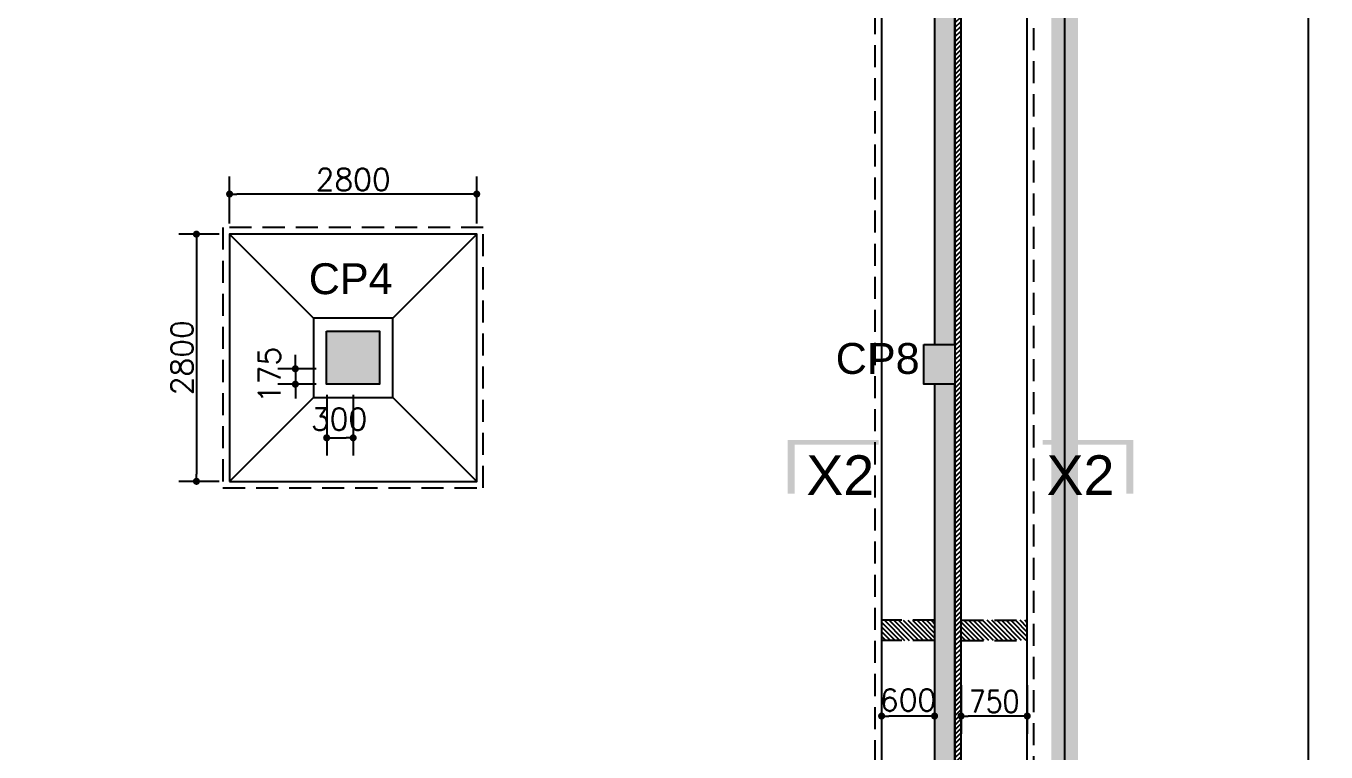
# Model space of a CAD drawing. Extents: x -200722 to 834823, y -494970 to 88783.
# Drawn here: x 457692 to 472422, y 9386 to 17611 of the extents above; entities that cross this region are included whole.
import ezdxf
from ezdxf.enums import TextEntityAlignment as Align

# ---------------------------------------------------------------- set-up
doc = ezdxf.new("R2010")
doc.units = 0
doc.header["$LTSCALE"] = 100
doc.header["$MEASUREMENT"] = 0
doc.header["$PDMODE"] = 34
doc.linetypes.add('HIDDEN', pattern=[0.375, 0.25, -0.125])
doc.layers.get('0').update_dxf_attribs({"linetype": 'CONTINUOUS'})
doc.layers.get('DEFPOINTS').update_dxf_attribs({"linetype": 'CONTINUOUS'})
for name, color, linetype in [('BEAM', 4, 'CONTINUOUS'), ('COL', 150, 'CONTINUOUS'), ('DIM', 3, 'CONTINUOUS'), ('F_EXEC', 3, 'HIDDEN'), ('F_FTG1', 11, 'CONTINUOUS'), ('RCCWALL', 6, 'CONTINUOUS'), ('TEXT', 2, 'CONTINUOUS')]:
    doc.layers.add(name, color=color, linetype=linetype)
doc.layers.add('HATCH', color=252, linetype='CONTINUOUS', lineweight=30)
doc.styles.add('AR', font='arial.ttf')
doc.styles.add('ROMANS', font='romans.shx')
doc.styles.get("Standard").update_dxf_attribs({"font": 'simplex.shx'})
doc.styles.add('TIMES-N', font='arial.ttf')
doc.dimstyles.new('STANDARD$0', dxfattribs={"dimtxt": 2.5, "dimasz": 2.5, "dimexe": 2, "dimexo": 0.7, "dimgap": 0.9, "dimtad": 1, "dimdec": 0, "dimdsep": 46, "dimtxsty": 'ROMANS', "dimcen": 0.09, "dimclrd": 4, "dimclre": 4, "dimclrt": 3, "dimadec": 0, "dimazin": 0, "dimtfac": 1, "dimtdec": 0, "dimtmove": 0, "dimatfit": 3, "dimfxl": 1, "dimtolj": 1, "dimtzin": 0, "dimarcsym": 0})
pattern_1 = [(135, (695996.236, -2e-10), (26.516504, 26.516504), [])]

# ---------------------------------------------------------------- blocks, each defined once
blk = doc.blocks.new('DOT')
at = {"color": 0, "linetype": 'ByBlock'}
blk.add_line((-0.5, 0), (-1, 0), dxfattribs=at)
at = {"color": 0, "linetype": 'ByBlock', "const_width": 0.5}
blk.add_lwpolyline([(-0.25, 0, 1), (0.25, 0, 1)], format="xyb", close=True, dxfattribs=at)
blk = doc.blocks.new('*D2665')
at = {"layer": 'BEAM', "color": 0, "lineweight": -2, "transparency": 16777216}
for p, q in [((459999, 15372), (459999, 15907)), ((462799, 15372), (462799, 15907)), ((462719, 15707), (460079, 15707))]:
    blk.add_line(p, q, dxfattribs=at)
at = {"layer": 'DEFPOINTS', "color": 0, "lineweight": -3, "transparency": 16777216}
for p in [(459999, 15707), (459999, 15252, 7447), (462799, 15252, 7447)]:
    blk.add_point(p, dxfattribs=at)
at = {"layer": 'BEAM', "color": 0, "lineweight": -2, "transparency": 16777216, "xscale": 80, "yscale": 80, "zscale": 80, "rotation": 180}
blk.add_blockref('DOT', (459999, 15707), dxfattribs=at)
at = {"layer": 'BEAM', "color": 0, "lineweight": -2, "transparency": 16777216, "xscale": 80, "yscale": 80, "zscale": 80}
blk.add_blockref('DOT', (462799, 15707), dxfattribs=at)
at = {"layer": 'BEAM', "color": 0, "transparency": 16777216, "insert": (461399, 15871), "char_height": 248, "attachment_point": 5}
blk.add_mtext('\\A1;2800', dxfattribs=at)
blk = doc.blocks.new('_DOT')
at = {"color": 0, "linetype": 'ByBlock'}
blk.add_line((-0.5, 0), (-1, 0), dxfattribs=at)
at = {"color": 0, "linetype": 'ByBlock', "const_width": 0.5}
blk.add_lwpolyline([(-0.25, 0, 1), (0.25, 0, 1)], format="xyb", close=True, dxfattribs=at)
blk = doc.blocks.new('*D2666')
at = {"layer": 'BEAM', "color": 0, "lineweight": -2, "transparency": 16777216}
for p, q in [((459879, 15252), (459423, 15252)), ((459623, 15172), (459623, 12532)), ((459879, 12452), (459423, 12452))]:
    blk.add_line(p, q, dxfattribs=at)
at = {"layer": 'DEFPOINTS', "color": 0, "lineweight": -3, "transparency": 16777216}
for p in [(459999, 15252, 7447), (459623, 12452), (459999, 12452, 7447)]:
    blk.add_point(p, dxfattribs=at)
at = {"layer": 'BEAM', "color": 0, "lineweight": -2, "transparency": 16777216, "xscale": 80, "yscale": 80, "zscale": 80}
for p, rotation in [((459623, 15252), 90), ((459623, 12452), 270)]:
    blk.add_blockref('DOT', p, dxfattribs=dict(at, rotation=rotation))
at = {"layer": 'BEAM', "color": 0, "transparency": 16777216, "insert": (459459, 13852), "char_height": 248, "attachment_point": 5, "rotation": 90}
blk.add_mtext('\\A1;2800', dxfattribs=at)
blk = doc.blocks.new('*D2667')
at = {"layer": 'BEAM', "color": 0, "lineweight": -2, "transparency": 16777216}
for p, q in [((460744, 13807), (460744, 13887)), ((460979, 13727), (460544, 13727)), ((460744, 13727), (460744, 13552)), ((460979, 13552), (460544, 13552)), ((460744, 13472), (460744, 13392))]:
    blk.add_line(p, q, dxfattribs=at)
at = {"layer": 'DEFPOINTS', "color": 0, "lineweight": -3, "transparency": 16777216}
for p in [(461099, 13727, 3999), (460744, 13552), (461099, 13552, 3999)]:
    blk.add_point(p, dxfattribs=at)
at = {"layer": 'BEAM', "color": 0, "lineweight": -2, "transparency": 16777216, "xscale": 80, "yscale": 80, "zscale": 80}
for p, rotation in [((460744, 13727), 270), ((460744, 13552), 90)]:
    blk.add_blockref('DOT', p, dxfattribs=dict(at, rotation=rotation))
at = {"layer": 'BEAM', "color": 0, "transparency": 16777216, "insert": (460450, 13657), "char_height": 248, "attachment_point": 5, "rotation": 90}
blk.add_mtext('\\A1;175', dxfattribs=at)
blk = doc.blocks.new('*D2668')
at = {"layer": 'BEAM', "color": 0, "lineweight": -2, "transparency": 16777216}
for p, q in [((461099, 13432), (461099, 12745)), ((461399, 13432), (461399, 12745)), ((461179, 12945), (461319, 12945))]:
    blk.add_line(p, q, dxfattribs=at)
at = {"layer": 'DEFPOINTS', "color": 0, "lineweight": -3, "transparency": 16777216}
for p in [(461099, 13552, 3999), (461399, 13552, 12993), (461399, 12945)]:
    blk.add_point(p, dxfattribs=at)
at = {"layer": 'BEAM', "color": 0, "lineweight": -2, "transparency": 16777216, "xscale": 80, "yscale": 80, "zscale": 80, "rotation": 180}
blk.add_blockref('DOT', (461099, 12945), dxfattribs=at)
at = {"layer": 'BEAM', "color": 0, "lineweight": -2, "transparency": 16777216, "xscale": 80, "yscale": 80, "zscale": 80}
blk.add_blockref('DOT', (461399, 12945), dxfattribs=at)
at = {"layer": 'BEAM', "color": 0, "transparency": 16777216, "insert": (461239, 13157), "char_height": 248, "attachment_point": 5}
blk.add_mtext('\\A1;300', dxfattribs=at)
blk = doc.blocks.new('*D2732')
at = {"layer": 'BEAM', "color": 0, "lineweight": -2, "transparency": 16777216}
for p, q in [((467387, 10143), (467387, 9593)), ((467987, 10143), (467987, 9593)), ((467907, 9793), (467467, 9793))]:
    blk.add_line(p, q, dxfattribs=at)
at = {"layer": 'DEFPOINTS', "color": 0, "lineweight": -3, "transparency": 16777216}
for p in [(467387, 10263, 7447), (467987, 10263, 7447), (467387, 9793)]:
    blk.add_point(p, dxfattribs=at)
at = {"layer": 'BEAM', "color": 0, "lineweight": -2, "transparency": 16777216, "xscale": 80, "yscale": 80, "zscale": 80, "rotation": 180}
blk.add_blockref('DOT', (467387, 9793), dxfattribs=at)
at = {"layer": 'BEAM', "color": 0, "lineweight": -2, "transparency": 16777216, "xscale": 80, "yscale": 80, "zscale": 80}
blk.add_blockref('DOT', (467987, 9793), dxfattribs=at)
at = {"layer": 'BEAM', "color": 0, "transparency": 16777216, "insert": (467687, 9974), "char_height": 248, "attachment_point": 5}
blk.add_mtext('\\A1;600', dxfattribs=at)
blk = doc.blocks.new('*D2733')
at = {"layer": 'BEAM', "color": 0, "lineweight": -2, "transparency": 16777216}
for p, q in [((468287, 10143), (468287, 9593)), ((469037, 10143), (469037, 9593)), ((468957, 9793), (468367, 9793))]:
    blk.add_line(p, q, dxfattribs=at)
at = {"layer": 'DEFPOINTS', "color": 0, "lineweight": -3, "transparency": 16777216}
for p in [(468287, 10263, 7447), (469037, 10263, 7447), (468287, 9793)]:
    blk.add_point(p, dxfattribs=at)
at = {"layer": 'BEAM', "color": 0, "lineweight": -2, "transparency": 16777216, "xscale": 80, "yscale": 80, "zscale": 80, "rotation": 180}
blk.add_blockref('DOT', (468287, 9793), dxfattribs=at)
at = {"layer": 'BEAM', "color": 0, "lineweight": -2, "transparency": 16777216, "xscale": 80, "yscale": 80, "zscale": 80}
blk.add_blockref('DOT', (469037, 9793), dxfattribs=at)
at = {"layer": 'BEAM', "color": 0, "transparency": 16777216, "insert": (468662, 9957), "char_height": 248, "attachment_point": 5}
blk.add_mtext('\\A1;{\\W0.9;750}', dxfattribs=at)
blk = doc.blocks.new('*D2914')
at = {"layer": 'BEAM', "color": 0, "lineweight": -2, "transparency": 16777216}
for p, q in [((469582, 24144), (472422, 24144)), ((472222, -7503), (472222, 24064)), ((469582, -7583), (472422, -7583))]:
    blk.add_line(p, q, dxfattribs=at)
at = {"layer": 'DEFPOINTS', "color": 0, "lineweight": -3, "transparency": 16777216}
for p in [(469462, 24144, 7447), (472222, 24144), (469462, -7583)]:
    blk.add_point(p, dxfattribs=at)
at = {"layer": 'BEAM', "color": 0, "lineweight": -2, "transparency": 16777216, "xscale": 80, "yscale": 80, "zscale": 80}
for p, rotation in [((472222, 24144), 90), ((472222, -7583), 270)]:
    blk.add_blockref('DOT', p, dxfattribs=dict(at, rotation=rotation))
at = {"layer": 'BEAM', "color": 0, "transparency": 16777216, "insert": (472058, 8281), "char_height": 248, "attachment_point": 5, "rotation": 90}
blk.add_mtext('\\A1;31727', dxfattribs=at)

msp = doc.modelspace()

# ---------------------------------------------------------------- hatches: boundary and pattern name
at = {"layer": 'DIM', "ltscale": 0.4, "true_color": 0x000000}
h = msp.add_hatch(dxfattribs=at)
h.set_pattern_fill('ANSI31', color=18, scale=300, style=0)
h.set_pattern_definition([(45, (191292.92, 0), (-26.5165043, 26.5165043), [])])
h.paths.add_polyline_path([(468286.5, 24919.4), (468216.5, 24919.4), (468216.5, -6688.1), (468286.5, -6688.1)])
at = {"layer": 'DIM', "ltscale": 0.4}
h = msp.add_hatch(dxfattribs=at)
h.set_pattern_fill('ANSI31', color=8, scale=300, style=0)
h.set_pattern_definition(pattern_1)
h.paths.add_polyline_path([(467390.6, 10648.1), (467390.6, 10878.1), (467990.6, 10878.1), (467990.6, 10648.1)])
h = msp.add_hatch(dxfattribs=at)
h.set_pattern_fill('ANSI31', color=8, scale=300, style=0)
h.set_pattern_definition(pattern_1)
h.paths.add_polyline_path([(468290.6, 10648.1), (468290.6, 10878.1), (469040.6, 10878.1), (469040.6, 10648.1)])
at = {"layer": 'HATCH', "lineweight": -3, "ltscale": 0.4, "true_color": 0x000000}
for points in [[(467986.5, 14001.9), (468216.5, 14001.9), (468216.5, 19072.9), (467986.5, 19072.9)], [(467986.5, 6911.9), (468216.5, 6911.9), (468216.5, 13551.9), (467986.5, 13551.9)]]:
    msp.add_hatch(color=18, dxfattribs=at).paths.add_polyline_path(points)
at = {"layer": 'HATCH', "ltscale": 0.4, "true_color": 0x000000}
for points in [[(461098.5, 14151.9), (461698.5, 14151.9), (461698.5, 13551.9), (461098.5, 13551.9)], [(467866.5, 14001.9), (468216.5, 14001.9), (468216.5, 13551.9), (467866.5, 13551.9)]]:
    msp.add_hatch(color=18, dxfattribs=at).paths.add_polyline_path(points)

# ---------------------------------------------------------------- linework, layer by layer
at = {"color": 1, "lineweight": -3, "ltscale": 0.4}
msp.add_line((469461.5, -7583.1, 35.5), (469461.5, 24144.4, 7279.1), dxfattribs=at)
at = {"color": 7, "lineweight": -3, "ltscale": 0.4, "const_width": 300}
msp.add_lwpolyline([(417823.5, 24144.4), (469461.5, 24143.9), (469461.5, -7583.1), (417823.5, -7583.1), (417823.8, 24144.4)], dxfattribs=at)
at = {"layer": 'COL', "color": 18, "ltscale": 500, "true_color": 0x000000}
for points, elevation in [([(461098.5, 14151.9), (461698.5, 14151.9), (461698.5, 13551.9), (461098.5, 13551.9), (461098.5, 14151.9)], 7446.6), ([(467866.5, 14001.9), (468216.5, 14001.9), (468216.5, 13551.9), (467866.5, 13551.9), (467866.5, 14001.9)], 3998.7)]:
    msp.add_lwpolyline(points, dxfattribs=dict(at, elevation=elevation))
at = {"layer": 'DIM', "color": 1, "elevation": 7446.6}
for points in [[(466363.1, 12311.2, 80, 80, 0), (466363.1, 12894.3, 50, 50, 0), (467352.2, 12894.3, 50, 50, 0)], [(470200, 12311.2, 80, 80, 0), (470200, 12894.3, 50, 50, 0), (469210.9, 12894.3, 50, 50, 0)]]:
    msp.add_lwpolyline(points, format="xyseb", dxfattribs=at)
at = {"layer": 'F_EXEC', "color": 18, "ltscale": 10, "true_color": 0x000000}
for p, q in [((467311.5, 24144.4, 14893.2), (467311.5, 7586.9, 14893.2)), ((469111.5, 7586.9, 14893.2), (469111.5, 24144.4, 14893.2)), ((467990.6, 10878.1, 7446.6), (467390.6, 10878.1, 7446.6)), ((468290.6, 10878.1, 7446.6), (469040.6, 10878.1, 7446.6)), ((467990.6, 10648.1, 7446.6), (467390.6, 10648.1, 7446.6)), ((468290.6, 10648.1, 7446.6), (469040.6, 10648.1, 7446.6))]:
    msp.add_line(p, q, dxfattribs=at)
at = {"layer": 'F_EXEC', "color": 18, "ltscale": 10, "true_color": 0x000000, "elevation": 7446.6}
msp.add_lwpolyline([(459923.5, 12376.9), (462873.5, 12376.9), (462873.5, 15326.9), (459923.5, 15326.9)], close=True, dxfattribs=at)
at = {"layer": 'F_FTG1', "color": 18, "ltscale": 0.4, "true_color": 0x000000}
for p, q in [((467386.5, 24219.4, 14893.2), (467386.5, 7511.9, 14893.2)), ((469036.5, 7511.9, 14893.2), (469036.5, 24219.4, 14893.2)), ((460948.5, 14301.9, 7446.6), (459998.5, 15251.9, 7446.6)), ((461848.5, 14301.9, 7446.6), (462798.5, 15251.9, 7446.6)), ((460948.5, 13401.9, 7446.6), (459998.5, 12451.9, 7446.6)), ((461848.5, 13401.9, 7446.6), (462798.5, 12451.9, 7446.6))]:
    msp.add_line(p, q, dxfattribs=at)
at = {"layer": 'F_FTG1', "color": 18, "ltscale": 0.4, "true_color": 0x000000, "elevation": 7446.6}
for points in [[(459998.5, 12451.9), (462798.5, 12451.9), (462798.5, 15251.9), (459998.5, 15251.9)], [(460948.5, 13401.9), (461848.5, 13401.9), (461848.5, 14301.9), (460948.5, 14301.9)]]:
    msp.add_lwpolyline(points, close=True, dxfattribs=at)
at = {"layer": 'RCCWALL', "color": 1, "ltscale": 0.4, "elevation": 7446.6}
msp.add_lwpolyline([(468286.5, 24919.4), (468216.5, 24919.4), (468216.5, -6688.1), (468286.5, -6688.1)], close=True, dxfattribs=at)
at = {"layer": 'RCCWALL', "color": 42, "ltscale": 0.4}
for points, elevation in [([(467986.5, 14001.9), (468216.5, 14001.9), (468216.5, 19072.9), (467986.5, 19072.9)], 3998.7), ([(467986.5, 6911.9), (468216.5, 6911.9), (468216.5, 13551.9), (467986.5, 13551.9)], 7446.6)]:
    msp.add_lwpolyline(points, close=True, dxfattribs=dict(at, elevation=elevation))

# ---------------------------------------------------------------- texts
at = {"layer": 'TEXT', "color": 18, "true_color": 0x000000, "style": 'AR'}
for s, p in [('CP4', (460895.5, 14572.5)), ('CP8', (466866.6, 13669.1))]:
    msp.add_text(s, height=350, dxfattribs=at).set_placement(p)
at = {"layer": 'TEXT', "color": 18, "true_color": 0x000000, "style": 'TIMES-N'}
for p in [(466533.8, 12521.9, 7446.6), (469255.8, 12521.9, 7446.6)]:
    msp.add_text('X2', height=450, dxfattribs=at).set_placement(p, align=Align.MIDDLE_LEFT)

# ---------------------------------------------------------------- dimensions: what is measured, and where the dimension line sits
at = {"layer": 'BEAM', "color": 18, "true_color": 0x000000}
for base, p1, p2, picture, middle in [((472222.0885528, 24144.381969), (469461.5423884, -7583.1180055), (469461.5423884, 24144.381969, 7446.6210069), '*D2914', (472058.0885528, 8280.6319817)), ((459622.7, 12451.9), (459998.5, 15251.9, 7446.6), (459998.5, 12451.9, 7446.6), '*D2666', (459458.7, 13851.9))]:
    dim = msp.add_linear_dim(base=base, p1=p1, p2=p2, angle=90, dimstyle='STANDARD$0', override={"dimscale": 8, "dimtxt": 31, "dimasz": 10, "dimexe": 25, "dimexo": 15, "dimgap": 5, "dimzin": 3, "dimtxsty": 'Standard', "dimblk": 'DOT', "dimcen": 3, "dimdle": 1, "dimclrd": 0, "dimclre": 0, "dimclrt": 0, "dimtmove": 2, "dimldrblk": 'DOT', "dimtzin": 3}, dxfattribs=at)
    dim.commit()
    dim.dimension.update_dxf_attribs({"geometry": picture, "text_midpoint": middle})
dim = msp.add_linear_dim(base=(459998.5, 15706.5), p1=(462798.5, 15251.9, 7446.6), p2=(459998.5, 15251.9, 7446.6), dimstyle='STANDARD$0', override={"dimscale": 8, "dimtxt": 31, "dimasz": 10, "dimexe": 25, "dimexo": 15, "dimgap": 5, "dimzin": 3, "dimtxsty": 'Standard', "dimblk": 'DOT', "dimcen": 3, "dimdle": 1, "dimclrd": 0, "dimclre": 0, "dimclrt": 0, "dimtmove": 2, "dimldrblk": 'DOT', "dimtzin": 3}, dxfattribs=at)
dim.commit()
dim.dimension.update_dxf_attribs({"geometry": '*D2665', "text_midpoint": (461398.5, 15870.5)})
dim = msp.add_linear_dim(base=(460744.1, 13551.9, 3447.9), p1=(461098.5, 13726.9, 7446.6), p2=(461098.5, 13551.9, 7446.6), angle=90, dimstyle='STANDARD$0', override={"dimscale": 8, "dimtxt": 31, "dimasz": 10, "dimexe": 25, "dimexo": 15, "dimgap": 5, "dimzin": 3, "dimtxsty": 'Standard', "dimblk": 'DOT', "dimcen": 3, "dimdle": 1, "dimclrd": 0, "dimclre": 0, "dimclrt": 0, "dimtmove": 2, "dimldrblk": 'DOT', "dimtzin": 3}, dxfattribs=at)
dim.commit()
dim.dimension.update_dxf_attribs({"geometry": '*D2667', "text_midpoint": (460450.4, 13656.7, 3447.9), "dimtype": 160})
for base, p1, p2, picture, middle in [((461398.5, 12945.3, 3447.9), (461098.5, 13551.9, 7446.6), (461398.5, 13551.9, 16441.2), '*D2668', (461238.8, 13157.2, 3447.9)), ((467386.5, 9792.7, 7446.6), (467986.5, 10263.4, 14893.2), (467386.5, 10263.4, 14893.2), '*D2732', (467686.5, 9974.2, 7446.6))]:
    dim = msp.add_linear_dim(base=base, p1=p1, p2=p2, dimstyle='STANDARD$0', override={"dimscale": 8, "dimtxt": 31, "dimasz": 10, "dimexe": 25, "dimexo": 15, "dimgap": 5, "dimzin": 3, "dimtxsty": 'Standard', "dimblk": 'DOT', "dimcen": 3, "dimdle": 1, "dimclrd": 0, "dimclre": 0, "dimclrt": 0, "dimtmove": 2, "dimldrblk": 'DOT', "dimtzin": 3}, dxfattribs=at)
    dim.commit()
    dim.dimension.update_dxf_attribs({"geometry": picture, "text_midpoint": middle, "dimtype": 160})
dim = msp.add_linear_dim(base=(468286.5, 9792.7, 7446.6), p1=(469036.5, 10263.4, 14893.2), p2=(468286.5, 10263.4, 14893.2), text='{\\W0.9;<>}', dimstyle='STANDARD$0', override={"dimscale": 8, "dimtxt": 31, "dimasz": 10, "dimexe": 25, "dimexo": 15, "dimgap": 5, "dimzin": 3, "dimtxsty": 'Standard', "dimblk": 'DOT', "dimcen": 3, "dimdle": 1, "dimclrd": 0, "dimclre": 0, "dimclrt": 0, "dimtmove": 2, "dimldrblk": 'DOT', "dimtzin": 3}, dxfattribs=at)
dim.commit()
dim.dimension.update_dxf_attribs({"geometry": '*D2733', "text_midpoint": (468661.5, 9956.7, 7446.6)})

doc.saveas('drawing.dxf')
